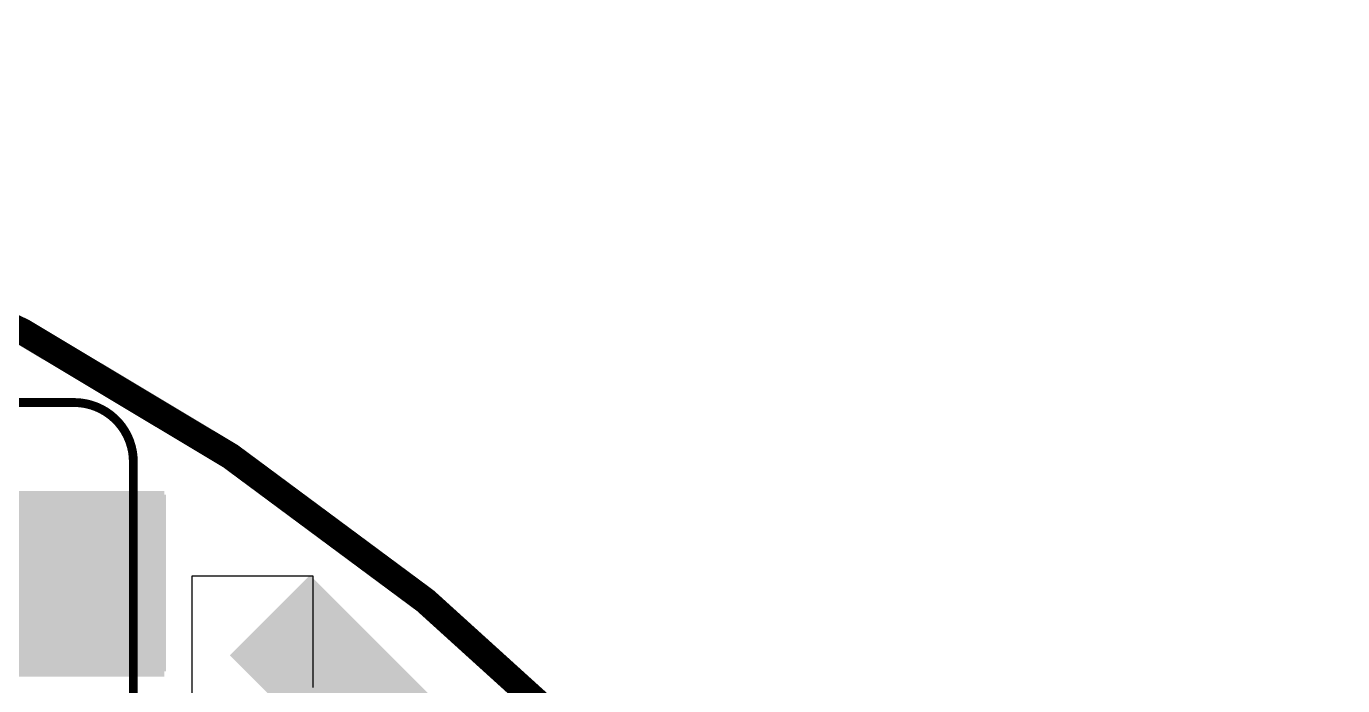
# Model space of a CAD drawing. Header units: millimetres. Extents: x -1.41 to 1.41, y -0.13 to 2.68.
# Drawn here: x 0.661 to 1.405, y 2.312 to 2.685 of the extents above; entities that cross this region are included whole.
import ezdxf

# ---------------------------------------------------------------- set-up
doc = ezdxf.new("R2010")
doc.units = ezdxf.units.MM
doc.header["$MEASUREMENT"] = 0
for name, color, linetype in [('BottomLayer', 5, 'Continuous'), ('BottomPaste', 16, 'Continuous'), ('BottomSolder', 6, 'Continuous'), ('Mechanical2', 216, 'Continuous'), ('TopLayer', 1, 'Continuous'), ('TopOverlay', 2, 'Continuous'), ('TopPaste', 8, 'Continuous'), ('TopSolder', 216, 'Continuous'), ('ViaHoleLayer', 16, 'Continuous')]:
    doc.layers.add(name, color=color, linetype=linetype)

# ---------------------------------------------------------------- blocks, each defined once
blk = doc.blocks.new('CAP1206_B_107')
at = {"layer": 'BottomLayer'}
for points in [[(-0.08, 0.035), (-0.02, 0.035), (-0.02, -0.035), (-0.08, -0.035)], [(0.02, 0.035), (0.08, 0.035), (0.08, -0.035), (0.02, -0.035)]]:
    blk.add_hatch(color=5, dxfattribs=at).paths.add_polyline_path(points)
at = {"layer": 'BottomPaste'}
for points in [[(-0.08, 0.035), (-0.02, 0.035), (-0.02, -0.035), (-0.08, -0.035)], [(0.02, 0.035), (0.08, 0.035), (0.08, -0.035), (0.02, -0.035)]]:
    blk.add_hatch(color=16, dxfattribs=at).paths.add_polyline_path(points)
at = {"layer": 'BottomSolder'}
for points in [[(-0.084, 0.039), (-0.016, 0.039), (-0.016, -0.039), (-0.084, -0.039)], [(0.016, 0.039), (0.084, 0.039), (0.084, -0.039), (0.016, -0.039)]]:
    blk.add_hatch(color=6, dxfattribs=at).paths.add_polyline_path(points)
blk = doc.blocks.new('SLF12575T_221M1R3_PF_126')
at = {"layer": 'TopLayer'}
for points in [[(-0.26969, 0.06299), (-0.16732, 0.06299), (-0.16732, -0.06299), (-0.26969, -0.06299)], [(0.16732, 0.06299), (0.26969, 0.06299), (0.26969, -0.06299), (0.16732, -0.06299)]]:
    blk.add_hatch(color=1, dxfattribs=at).paths.add_polyline_path(points)
at = {"layer": 'TopPaste'}
for points in [[(-0.26969, 0.06299), (-0.16732, 0.06299), (-0.16732, -0.06299), (-0.26969, -0.06299)], [(0.16732, 0.06299), (0.26969, 0.06299), (0.26969, -0.06299), (0.16732, -0.06299)]]:
    blk.add_hatch(color=8, dxfattribs=at).paths.add_polyline_path(points)
at = {"layer": 'TopSolder'}
for points in [[(-0.27369, 0.06699), (-0.16332, 0.06699), (-0.16332, -0.06699), (-0.27369, -0.06699)], [(0.16332, 0.06699), (0.27369, 0.06699), (0.27369, -0.06699), (0.16332, -0.06699)]]:
    blk.add_hatch(color=216, dxfattribs=at).paths.add_polyline_path(points)
at = {"layer": 'TopOverlay', "const_width": 0.005}
for points in [[(-0.188, 0.249), (-0.188, 0.19)], [(0.217, 0.249), (-0.188, 0.249)], [(0.25, 0.215), (0.25, 0.081)], [(-0.248, 0.19), (-0.248, 0.081)], [(-0.188, 0.19), (-0.248, 0.19)], [(-0.25, -0.081), (-0.25, -0.215)], [(0.25, -0.081), (0.25, -0.215)], [(0.217, -0.249), (-0.217, -0.249)]]:
    blk.add_lwpolyline(points, dxfattribs=at)
at = {"layer": 'TopOverlay'}
for points, const_width in [([(-0.18925, 0.249, 1), (-0.18675, 0.249, 1)], 0.0025), ([(-0.18925, 0.249, 1), (-0.18675, 0.249, 1)], 0.0025), ([(0.21575, 0.249, 1), (0.21825, 0.249, 1)], 0.0025), ([(0.21575, 0.249, 1), (0.21825, 0.249, 1)], 0.0025), ([(0.24875, 0.215, 1), (0.25125, 0.215, 1)], 0.0025), ([(0.24875, 0.215, 1), (0.25125, 0.215, 1)], 0.0025), ([(-0.24925, 0.19, 1), (-0.24675, 0.19, 1)], 0.0025), ([(-0.24925, 0.19, 1), (-0.24675, 0.19, 1)], 0.0025), ([(-0.18925, 0.19, 1), (-0.18675, 0.19, 1)], 0.0025), ([(-0.18925, 0.19, 1), (-0.18675, 0.19, 1)], 0.0025), ([(-0.24925, 0.081, 1), (-0.24675, 0.081, 1)], 0.0025), ([(0.24875, 0.081, 1), (0.25125, 0.081, 1)], 0.0025), ([(-0.27781, 0.061, 1), (-0.2943, 0.061, 1)], 0.01), ([(-0.2968, 0.061, 1), (-0.2918, 0.061, 1)], 0.005), ([(-0.28031, 0.061, 1), (-0.27531, 0.061, 1)], 0.005), ([(-0.25125, -0.081, 1), (-0.24875, -0.081, 1)], 0.0025), ([(0.24875, -0.081, 1), (0.25125, -0.081, 1)], 0.0025), ([(-0.25125, -0.215, 1), (-0.24875, -0.215, 1)], 0.0025), ([(-0.25125, -0.215, 1), (-0.24875, -0.215, 1)], 0.0025), ([(0.24875, -0.215, 1), (0.25125, -0.215, 1)], 0.0025), ([(0.24875, -0.215, 1), (0.25125, -0.215, 1)], 0.0025), ([(-0.21825, -0.249, 1), (-0.21575, -0.249, 1)], 0.0025), ([(-0.21825, -0.249, 1), (-0.21575, -0.249, 1)], 0.0025), ([(0.21575, -0.249, 1), (0.21825, -0.249, 1)], 0.0025), ([(0.21575, -0.249, 1), (0.21825, -0.249, 1)], 0.0025)]:
    blk.add_lwpolyline(points, format="xyb", close=True, dxfattribs=dict(at, const_width=const_width))
at = {"layer": 'TopOverlay', "const_width": 0.005}
for points in [[(0.217, 0.249, -0.414214), (0.25, 0.215)], [(-0.217, -0.249, -0.414214), (-0.25, -0.215)], [(0.25, -0.215, -0.414214), (0.217, -0.249)]]:
    blk.add_lwpolyline(points, format="xyb", dxfattribs=at)

msp = doc.modelspace()

# ---------------------------------------------------------------- hatches: boundary and pattern name
at = {"layer": 'BottomLayer'}
for points in [[(0.441, 2.32), (0.74, 2.32), (0.74, 2.42), (0.441, 2.42)], [(0.955, 2.231), (0.8395, 2.3465), (0.715, 2.222), (0.8305, 2.1065)]]:
    msp.add_hatch(color=5, dxfattribs=at).paths.add_polyline_path(points)
h = msp.add_hatch(color=5, dxfattribs=at)
edge = h.paths.add_edge_path()
edge.add_arc((0.699, 2.40791), 0.01181, 0, 360)
h = msp.add_hatch(color=5, dxfattribs=at)
edge = h.paths.add_edge_path()
edge.add_arc((0.724, 2.40691), 0.01181, 0, 360)
h = msp.add_hatch(color=5, dxfattribs=at)
edge = h.paths.add_edge_path()
edge.add_arc((0.699, 2.38361), 0.01181, 0, 360)
h = msp.add_hatch(color=5, dxfattribs=at)
edge = h.paths.add_edge_path()
edge.add_arc((0.724, 2.38261), 0.01181, 0, 360)
h = msp.add_hatch(color=5, dxfattribs=at)
edge = h.paths.add_edge_path()
edge.add_arc((0.699, 2.3593), 0.01181, 0, 360)
h = msp.add_hatch(color=5, dxfattribs=at)
edge = h.paths.add_edge_path()
edge.add_arc((0.724, 2.3583), 0.01181, 0, 360)
h = msp.add_hatch(color=5, dxfattribs=at)
edge = h.paths.add_edge_path()
edge.add_arc((0.699, 2.335), 0.01181, 0, 360)
h = msp.add_hatch(color=5, dxfattribs=at)
edge = h.paths.add_edge_path()
edge.add_arc((0.724, 2.334), 0.01181, 0, 360)
h = msp.add_hatch(color=5, dxfattribs=at)
edge = h.paths.add_edge_path()
edge.add_arc((0.842, 2.318), 0.01181, 0, 360)
at = {"layer": 'BottomSolder'}
h = msp.add_hatch(color=6, dxfattribs=at)
edge = h.paths.add_edge_path()
edge.add_arc((0.699, 2.40791), 0.00591, 0, 360)
h = msp.add_hatch(color=6, dxfattribs=at)
edge = h.paths.add_edge_path()
edge.add_arc((0.724, 2.40691), 0.00591, 0, 360)
h = msp.add_hatch(color=6, dxfattribs=at)
edge = h.paths.add_edge_path()
edge.add_arc((0.699, 2.38361), 0.00591, 0, 360)
h = msp.add_hatch(color=6, dxfattribs=at)
edge = h.paths.add_edge_path()
edge.add_arc((0.724, 2.38261), 0.00591, 0, 360)
h = msp.add_hatch(color=6, dxfattribs=at)
edge = h.paths.add_edge_path()
edge.add_arc((0.699, 2.3593), 0.00591, 0, 360)
h = msp.add_hatch(color=6, dxfattribs=at)
edge = h.paths.add_edge_path()
edge.add_arc((0.724, 2.3583), 0.00591, 0, 360)
h = msp.add_hatch(color=6, dxfattribs=at)
edge = h.paths.add_edge_path()
edge.add_arc((0.699, 2.335), 0.00591, 0, 360)
h = msp.add_hatch(color=6, dxfattribs=at)
edge = h.paths.add_edge_path()
edge.add_arc((0.724, 2.334), 0.00591, 0, 360)
h = msp.add_hatch(color=6, dxfattribs=at)
edge = h.paths.add_edge_path()
edge.add_arc((0.842, 2.318), 0.00591, 0, 360)
at = {"layer": 'TopLayer'}
for points in [[(0.589, 2.317), (0.739, 2.317), (0.739, 2.422), (0.589, 2.422)], [(0.82142, 2.37442), (0.77611, 2.32911), (0.91511, 2.19011), (0.96042, 2.23542)]]:
    msp.add_hatch(color=1, dxfattribs=at).paths.add_polyline_path(points)
h = msp.add_hatch(color=1, dxfattribs=at)
edge = h.paths.add_edge_path()
edge.add_arc((0.699, 2.40791), 0.01181, 0, 360)
h = msp.add_hatch(color=1, dxfattribs=at)
edge = h.paths.add_edge_path()
edge.add_arc((0.724, 2.40691), 0.01181, 0, 360)
h = msp.add_hatch(color=1, dxfattribs=at)
edge = h.paths.add_edge_path()
edge.add_arc((0.699, 2.38361), 0.01181, 0, 360)
h = msp.add_hatch(color=1, dxfattribs=at)
edge = h.paths.add_edge_path()
edge.add_arc((0.724, 2.38261), 0.01181, 0, 360)
h = msp.add_hatch(color=1, dxfattribs=at)
edge = h.paths.add_edge_path()
edge.add_arc((0.699, 2.3593), 0.01181, 0, 360)
h = msp.add_hatch(color=1, dxfattribs=at)
edge = h.paths.add_edge_path()
edge.add_arc((0.724, 2.3583), 0.01181, 0, 360)
h = msp.add_hatch(color=1, dxfattribs=at)
edge = h.paths.add_edge_path()
edge.add_arc((0.699, 2.335), 0.01181, 0, 360)
h = msp.add_hatch(color=1, dxfattribs=at)
edge = h.paths.add_edge_path()
edge.add_arc((0.724, 2.334), 0.01181, 0, 360)
h = msp.add_hatch(color=1, dxfattribs=at)
edge = h.paths.add_edge_path()
edge.add_arc((0.842, 2.318), 0.01181, 0, 360)
at = {"layer": 'TopSolder'}
h = msp.add_hatch(color=216, dxfattribs=at)
edge = h.paths.add_edge_path()
edge.add_arc((0.699, 2.40791), 0.00591, 0, 360)
h = msp.add_hatch(color=216, dxfattribs=at)
edge = h.paths.add_edge_path()
edge.add_arc((0.724, 2.40691), 0.00591, 0, 360)
h = msp.add_hatch(color=216, dxfattribs=at)
edge = h.paths.add_edge_path()
edge.add_arc((0.699, 2.38361), 0.00591, 0, 360)
h = msp.add_hatch(color=216, dxfattribs=at)
edge = h.paths.add_edge_path()
edge.add_arc((0.724, 2.38261), 0.00591, 0, 360)
h = msp.add_hatch(color=216, dxfattribs=at)
edge = h.paths.add_edge_path()
edge.add_arc((0.699, 2.3593), 0.00591, 0, 360)
h = msp.add_hatch(color=216, dxfattribs=at)
edge = h.paths.add_edge_path()
edge.add_arc((0.724, 2.3583), 0.00591, 0, 360)
h = msp.add_hatch(color=216, dxfattribs=at)
edge = h.paths.add_edge_path()
edge.add_arc((0.699, 2.335), 0.00591, 0, 360)
h = msp.add_hatch(color=216, dxfattribs=at)
edge = h.paths.add_edge_path()
edge.add_arc((0.724, 2.334), 0.00591, 0, 360)
h = msp.add_hatch(color=216, dxfattribs=at)
edge = h.paths.add_edge_path()
edge.add_arc((0.842, 2.318), 0.00591, 0, 360)
at = {"layer": 'ViaHoleLayer'}
h = msp.add_hatch(color=16, dxfattribs=at)
edge = h.paths.add_edge_path()
edge.add_arc((0.699, 2.40791), 0.00591, 0, 360)
h = msp.add_hatch(color=16, dxfattribs=at)
edge = h.paths.add_edge_path()
edge.add_arc((0.724, 2.40691), 0.00591, 0, 360)
h = msp.add_hatch(color=16, dxfattribs=at)
edge = h.paths.add_edge_path()
edge.add_arc((0.699, 2.38361), 0.00591, 0, 360)
h = msp.add_hatch(color=16, dxfattribs=at)
edge = h.paths.add_edge_path()
edge.add_arc((0.724, 2.38261), 0.00591, 0, 360)
h = msp.add_hatch(color=16, dxfattribs=at)
edge = h.paths.add_edge_path()
edge.add_arc((0.699, 2.3593), 0.00591, 0, 360)
h = msp.add_hatch(color=16, dxfattribs=at)
edge = h.paths.add_edge_path()
edge.add_arc((0.724, 2.3583), 0.00591, 0, 360)
h = msp.add_hatch(color=16, dxfattribs=at)
edge = h.paths.add_edge_path()
edge.add_arc((0.699, 2.335), 0.00591, 0, 360)
h = msp.add_hatch(color=16, dxfattribs=at)
edge = h.paths.add_edge_path()
edge.add_arc((0.724, 2.334), 0.00591, 0, 360)
h = msp.add_hatch(color=16, dxfattribs=at)
edge = h.paths.add_edge_path()
edge.add_arc((0.842, 2.318), 0.00591, 0, 360)

# ---------------------------------------------------------------- linework, layer by layer
at = {"layer": 'Mechanical2', "const_width": 0.015}
msp.add_lwpolyline([(1.39764, 1.27953, 1), (-1.39764, 1.27953, 1)], format="xyb", close=True, dxfattribs=at)
at = {"layer": 'TopLayer'}
for p, q in [((0.75477, 2.374), (0.823, 2.374)), ((0.75477, 2.247), (0.75477, 2.374)), ((0.823, 2.374), (0.823, 2.31092))]:
    msp.add_line(p, q, dxfattribs=at)

# ---------------------------------------------------------------- block references
for name, p, rotation in [('SLF12575T_221M1R3_PF_126', (0.4715, 2.223), 180), ('CAP1206_B_107', (0.641, 2.311), 270)]:
    msp.add_blockref(name, p, dxfattribs=dict(rotation=rotation))

doc.saveas('drawing.dxf')
